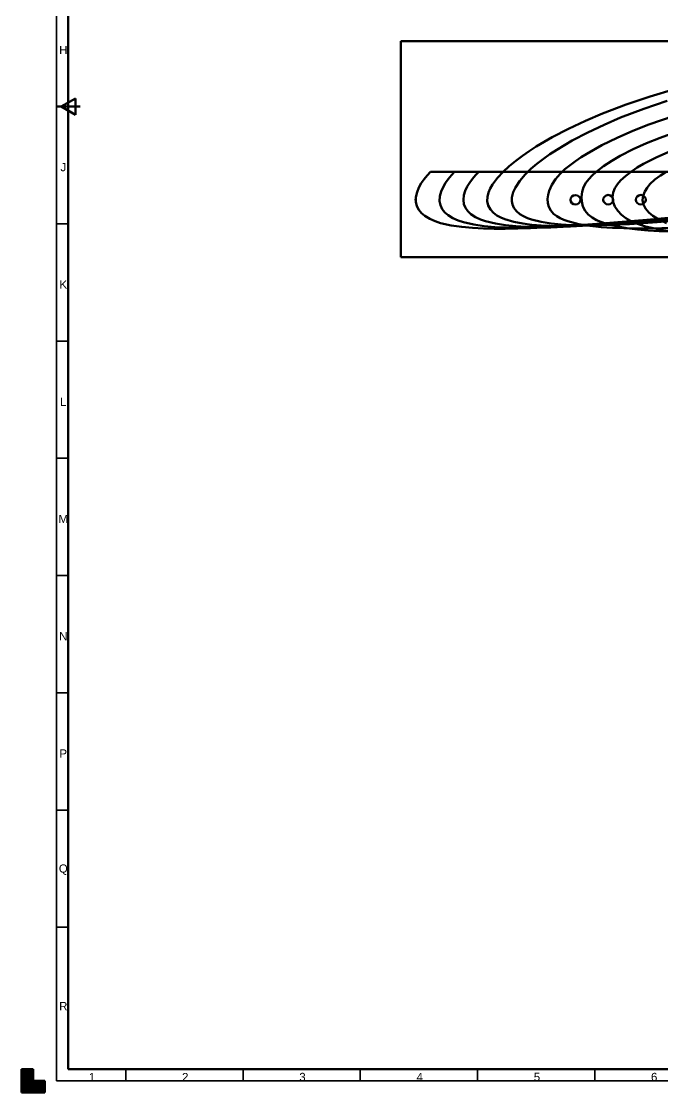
# Model space of a CAD drawing. Header units: millimetres. Extents: x 0 to 1189, y 0 to 841.
# Drawn here: x 0 to 273.4, y 0 to 456.8 of the extents above; entities that cross this region are included whole.
import ezdxf

# ---------------------------------------------------------------- set-up
doc = ezdxf.new("R2010")
doc.units = ezdxf.units.MM
for name, color, linetype, true_color in [('1', 7, 'Continuous', 0xffffff), ('256', 7, 'Continuous', 0xffffff), ('61', 7, 'Continuous', 0xffffff)]:
    doc.layers.add(name, color=color, linetype=linetype, true_color=true_color)
doc.styles.add('Arial', font='Arial')

# ---------------------------------------------------------------- blocks, each defined once
blk = doc.blocks.new('HATCH7')
at = {"color": 18, "lineweight": 13}
for p, q in [((0, 9.98988), (5, 9.98988)), ((0, 9.94755), (5, 9.94755)), ((0, 9.90522), (5, 9.90522)), ((0, 9.86289), (5, 9.86289)), ((0, 9.82056), (5, 9.82056)), ((0, 9.77823), (5, 9.77823)), ((0, 9.7359), (5, 9.7359)), ((0, 9.69357), (5, 9.69357)), ((0, 9.65124), (5, 9.65124)), ((0, 9.60891), (5, 9.60891)), ((0, 9.56658), (5, 9.56658)), ((0, 9.52425), (5, 9.52425)), ((0, 9.48192), (5, 9.48192)), ((0, 9.43959), (5, 9.43959)), ((0, 9.39726), (5, 9.39726)), ((0, 9.35493), (5, 9.35493)), ((0, 9.3126), (5, 9.3126)), ((0, 9.27027), (5, 9.27027)), ((0, 9.22794), (5, 9.22794)), ((0, 9.18561), (5, 9.18561)), ((0, 9.14328), (5, 9.14328)), ((0, 9.10095), (5, 9.10095)), ((0, 9.05862), (5, 9.05862)), ((0, 9.01629), (5, 9.01629)), ((0, 8.97396), (5, 8.97396)), ((0, 8.93163), (5, 8.93163)), ((0, 8.8893), (5, 8.8893)), ((0, 8.84697), (5, 8.84697)), ((0, 8.80464), (5, 8.80464)), ((0, 8.76231), (5, 8.76231)), ((0, 8.71998), (5, 8.71998)), ((0, 8.67765), (5, 8.67765)), ((0, 8.63532), (5, 8.63532)), ((0, 8.59299), (5, 8.59299)), ((0, 8.55066), (5, 8.55066)), ((0, 8.50833), (5, 8.50833)), ((0, 8.466), (5, 8.466)), ((0, 8.42367), (5, 8.42367)), ((0, 8.38134), (5, 8.38134)), ((0, 8.33901), (5, 8.33901)), ((0, 8.29668), (5, 8.29668)), ((0, 8.25435), (5, 8.25435)), ((0, 8.21202), (5, 8.21202)), ((0, 8.16969), (5, 8.16969)), ((0, 8.12736), (5, 8.12736)), ((0, 8.08503), (5, 8.08503)), ((0, 8.0427), (5, 8.0427)), ((0, 8.00037), (5, 8.00037)), ((0, 7.95804), (5, 7.95804)), ((0, 7.91571), (5, 7.91571)), ((0, 7.87338), (5, 7.87338)), ((0, 7.83105), (5, 7.83105)), ((0, 7.78872), (5, 7.78872)), ((0, 7.74639), (5, 7.74639)), ((0, 7.70406), (5, 7.70406)), ((0, 7.66173), (5, 7.66173)), ((0, 7.6194), (5, 7.6194)), ((0, 7.57707), (5, 7.57707)), ((0, 7.53474), (5, 7.53474)), ((0, 7.49241), (5, 7.49241)), ((0, 7.45008), (5, 7.45008)), ((0, 7.40775), (5, 7.40775)), ((0, 7.36542), (5, 7.36542)), ((0, 7.32309), (5, 7.32309)), ((0, 7.28076), (5, 7.28076)), ((0, 7.23843), (5, 7.23843)), ((0, 7.1961), (5, 7.1961)), ((0, 7.15377), (5, 7.15377)), ((0, 7.11144), (5, 7.11144)), ((0, 7.06911), (5, 7.06911)), ((0, 7.02678), (5, 7.02678)), ((0, 6.98445), (5, 6.98445)), ((0, 6.94212), (5, 6.94212)), ((0, 6.89979), (5, 6.89979)), ((0, 6.85746), (5, 6.85746)), ((0, 6.81513), (5, 6.81513)), ((0, 6.7728), (5, 6.7728)), ((0, 6.73047), (5, 6.73047)), ((0, 6.68814), (5, 6.68814)), ((0, 6.64581), (5, 6.64581)), ((0, 6.60348), (5, 6.60348)), ((0, 6.56115), (5, 6.56115)), ((0, 6.51882), (5, 6.51882)), ((0, 6.47649), (5, 6.47649)), ((0, 6.43416), (5, 6.43416)), ((0, 6.39183), (5, 6.39183)), ((0, 6.3495), (5, 6.3495)), ((0, 6.30717), (5, 6.30717)), ((0, 6.26484), (5, 6.26484)), ((0, 6.22251), (5, 6.22251)), ((0, 6.18018), (5, 6.18018)), ((0, 6.13785), (5, 6.13785)), ((0, 6.09552), (5, 6.09552)), ((0, 6.05319), (5, 6.05319)), ((0, 6.01086), (5, 6.01086)), ((0, 5.96853), (5, 5.96853)), ((0, 5.9262), (5, 5.9262)), ((0, 5.88387), (5, 5.88387)), ((0, 5.84154), (5, 5.84154)), ((0, 5.79921), (5, 5.79921)), ((0, 5.75688), (5, 5.75688)), ((0, 5.71455), (5, 5.71455)), ((0, 5.67222), (5, 5.67222)), ((0, 5.62989), (5, 5.62989)), ((0, 5.58756), (5, 5.58756)), ((0, 5.54523), (5, 5.54523)), ((0, 5.5029), (5, 5.5029)), ((0, 5.46057), (5, 5.46057)), ((0, 5.41824), (5, 5.41824)), ((0, 5.37591), (5, 5.37591)), ((0, 5.33358), (5, 5.33358)), ((0, 5.29125), (5, 5.29125)), ((0, 5.24892), (5, 5.24892)), ((0, 5.20659), (5, 5.20659)), ((0, 5.16426), (5, 5.16426)), ((0, 5.12193), (5, 5.12193)), ((0, 5.0796), (5, 5.0796)), ((0, 5.03727), (5, 5.03727)), ((0, 4.99494), (10, 4.99494)), ((0, 4.95261), (10, 4.95261)), ((0, 4.91028), (10, 4.91028)), ((0, 4.86795), (10, 4.86795)), ((0, 4.82562), (10, 4.82562)), ((0, 4.78329), (10, 4.78329)), ((0, 4.74096), (10, 4.74096)), ((0, 4.69863), (10, 4.69863)), ((0, 4.6563), (10, 4.6563)), ((0, 4.61397), (10, 4.61397)), ((0, 4.57164), (10, 4.57164)), ((0, 4.52931), (10, 4.52931)), ((0, 4.48698), (10, 4.48698)), ((0, 4.44465), (10, 4.44465)), ((0, 4.40232), (10, 4.40232)), ((0, 4.35999), (10, 4.35999)), ((0, 4.31766), (10, 4.31766)), ((0, 4.27533), (10, 4.27533)), ((0, 4.233), (10, 4.233)), ((0, 4.19067), (10, 4.19067)), ((0, 4.14834), (10, 4.14834)), ((0, 4.10601), (10, 4.10601)), ((0, 4.06368), (10, 4.06368)), ((0, 4.02135), (10, 4.02135)), ((0, 3.97902), (10, 3.97902)), ((0, 3.93669), (10, 3.93669)), ((0, 3.89436), (10, 3.89436)), ((0, 3.85203), (10, 3.85203)), ((0, 3.8097), (10, 3.8097)), ((0, 3.76737), (10, 3.76737)), ((0, 3.72504), (10, 3.72504)), ((0, 3.68271), (10, 3.68271)), ((0, 3.64038), (10, 3.64038)), ((0, 3.59805), (10, 3.59805)), ((0, 3.55572), (10, 3.55572)), ((0, 3.51339), (10, 3.51339)), ((0, 3.47106), (10, 3.47106)), ((0, 3.42873), (10, 3.42873)), ((0, 3.3864), (10, 3.3864)), ((0, 3.34407), (10, 3.34407)), ((0, 3.30174), (10, 3.30174)), ((0, 3.25941), (10, 3.25941)), ((0, 3.21708), (10, 3.21708)), ((0, 3.17475), (10, 3.17475)), ((0, 3.13242), (10, 3.13242)), ((0, 3.09009), (10, 3.09009)), ((0, 3.04776), (10, 3.04776)), ((0, 3.00543), (10, 3.00543)), ((0, 2.9631), (10, 2.9631)), ((0, 2.92077), (10, 2.92077)), ((0, 2.87844), (10, 2.87844)), ((0, 2.83611), (10, 2.83611)), ((0, 2.79378), (10, 2.79378)), ((0, 2.75145), (10, 2.75145)), ((0, 2.70912), (10, 2.70912)), ((0, 2.66679), (10, 2.66679)), ((0, 2.62446), (10, 2.62446)), ((0, 2.58213), (10, 2.58213)), ((0, 2.5398), (10, 2.5398)), ((0, 2.49747), (10, 2.49747)), ((0, 2.45514), (10, 2.45514)), ((0, 2.41281), (10, 2.41281)), ((0, 2.37048), (10, 2.37048)), ((0, 2.32815), (10, 2.32815)), ((0, 2.28582), (10, 2.28582)), ((0, 2.24349), (10, 2.24349)), ((0, 2.20116), (10, 2.20116)), ((0, 2.15883), (10, 2.15883)), ((0, 2.1165), (10, 2.1165)), ((0, 2.07417), (10, 2.07417)), ((0, 2.03184), (10, 2.03184)), ((0, 1.98951), (10, 1.98951)), ((0, 1.94718), (10, 1.94718)), ((0, 1.90485), (10, 1.90485)), ((0, 1.86252), (10, 1.86252)), ((0, 1.82019), (10, 1.82019)), ((0, 1.77786), (10, 1.77786)), ((0, 1.73553), (10, 1.73553)), ((0, 1.6932), (10, 1.6932)), ((0, 1.65087), (10, 1.65087)), ((0, 1.60854), (10, 1.60854)), ((0, 1.56621), (10, 1.56621)), ((0, 1.52388), (10, 1.52388)), ((0, 1.48155), (10, 1.48155)), ((0, 1.43922), (10, 1.43922)), ((0, 1.39689), (10, 1.39689)), ((0, 1.35456), (10, 1.35456)), ((0, 1.31223), (10, 1.31223)), ((0, 1.2699), (10, 1.2699)), ((0, 1.22757), (10, 1.22757)), ((0, 1.18524), (10, 1.18524)), ((0, 1.14291), (10, 1.14291)), ((0, 1.10058), (10, 1.10058)), ((0, 1.05825), (10, 1.05825)), ((0, 1.01592), (10, 1.01592)), ((0, 0.97359), (10, 0.97359)), ((0, 0.93126), (10, 0.93126)), ((0, 0.88893), (10, 0.88893)), ((0, 0.8466), (10, 0.8466)), ((0, 0.80427), (10, 0.80427)), ((0, 0.76194), (10, 0.76194)), ((0, 0.71961), (10, 0.71961)), ((0, 0.67728), (10, 0.67728)), ((0, 0.63495), (10, 0.63495)), ((0, 0.59262), (10, 0.59262)), ((0, 0.55029), (10, 0.55029)), ((0, 0.50796), (10, 0.50796)), ((0, 0.46563), (10, 0.46563)), ((0, 0.4233), (10, 0.4233)), ((0, 0.38097), (10, 0.38097)), ((0, 0.33864), (10, 0.33864)), ((0, 0.29631), (10, 0.29631)), ((0, 0.25398), (10, 0.25398)), ((0, 0.21165), (10, 0.21165)), ((0, 0.16932), (10, 0.16932)), ((0, 0.12699), (10, 0.12699)), ((0, 0.08466), (10, 0.08466)), ((0, 0.04233), (10, 0.04233))]:
    blk.add_line(p, q, dxfattribs=at)

msp = doc.modelspace()

# ---------------------------------------------------------------- linework, layer by layer
at = {"layer": '1', "color": 8, "linetype": 'Continuous', "lineweight": 70}
for p, q in [((161.806633, 356.259896), (161.806633, 448.421383)), ((1031.842943, 448.421383), (161.806633, 448.421383)), ((161.806633, 356.259896), (1031.842943, 356.259896))]:
    msp.add_line(p, q, dxfattribs=at)
at = {"layer": '1', "color": 163, "linetype": 'Continuous', "lineweight": 70}
for p, q in [((174.426442, 392.733047), (703.562794, 392.733047)), ((703.562794, 392.733047), (174.426442, 392.733047)), ((174.426442, 392.733047), (703.562794, 392.733047)), ((703.562794, 392.733047), (174.426442, 392.733047)), ((420.836049, 392.733047), (184.74734, 392.733047)), ((430.799643, 392.733047), (195.077184, 392.733047))]:
    msp.add_line(p, q, dxfattribs=at)
for points in [[(278.584381, 427.950123), (268.210708, 424.844875), (257.942158, 421.37106), (247.789364, 417.491289), (240.528265, 414.402129), (233.36806, 411.054006), (226.371526, 407.424407), (219.569065, 403.463863), (216.591271, 401.555571), (213.670741, 399.549165), (210.818769, 397.426568), (208.055129, 395.164812), (205.432457, 392.748577), (203.002025, 390.131826), (200.882042, 387.268119), (199.950793, 385.61951), (199.216779, 383.868072), (198.76651, 382.023978), (198.695625, 380.132528), (199.094762, 378.280643), (199.985015, 376.608694), (201.268108, 375.205621), (202.791142, 374.0787), (204.458157, 373.177282), (206.20791, 372.449335), (209.972163, 371.345163), (213.829332, 370.60764), (217.737737, 370.112876), (221.647978, 369.799847), (225.556465, 369.616053), (229.463473, 369.531861), (233.369386, 369.527539), (237.274378, 369.586959), (249.542904, 370.077177), (261.807085, 370.875603), (283.692282, 372.684774)], [(275.366213, 422.967617), (265.397683, 419.578914), (255.547254, 415.791733), (248.521929, 412.780787), (241.620321, 409.524754), (234.864722, 405.981102), (228.284504, 402.091624), (225.407653, 400.210415), (222.602634, 398.23502), (219.881306, 396.149017), (217.266823, 393.922312), (214.799467, 391.516769), (212.556531, 388.903285), (210.676726, 386.034417), (209.745936, 383.952663), (209.220655, 381.7274), (209.185237, 380.202838), (209.462067, 378.710127), (210.069523, 377.314343), (211.183794, 375.861925), (212.575896, 374.683546), (214.14188, 373.736375), (215.793531, 372.979557), (217.509496, 372.361653), (221.717159, 371.305627), (225.964789, 370.637386), (230.23856, 370.222948), (234.528796, 369.984651), (238.832897, 369.875035), (243.145146, 369.866341), (247.45582, 369.935888), (259.288199, 370.419495), (271.099714, 371.185971), (292.165228, 372.908532)], [(278.43162, 416.584314), (267.576345, 412.812184), (260.772925, 410.134736), (254.066234, 407.209025), (247.498829, 403.994107), (241.114248, 400.421477), (238.681815, 398.899586), (236.306228, 397.296773), (234.000438, 395.59528), (231.783122, 393.768692), (229.694401, 391.779018), (227.818677, 389.595065), (226.250639, 387.179868), (225.095292, 384.555514), (224.637563, 382.863841), (224.413078, 381.132007), (224.489533, 379.381533), (224.925874, 377.685937), (225.743247, 376.149839), (226.904194, 374.835784), (228.282801, 373.765346), (229.801698, 372.892549), (231.390698, 372.183058), (233.028573, 371.592258), (237.733536, 370.393196), (242.492259, 369.622291), (247.280767, 369.123866), (252.08924, 368.809283), (256.913236, 368.631913), (261.744073, 368.56021), (273.117296, 368.688082), (284.475446, 369.10068)], [(278.296104, 409.28967), (272.428722, 407.166406), (266.63651, 404.850876), (260.934216, 402.305161), (255.353811, 399.475089), (251.746255, 397.397359), (248.261833, 395.117956), (244.956025, 392.56005), (243.417976, 391.147952), (241.99319, 389.61475), (240.748026, 387.95225), (239.749107, 386.135594), (239.075411, 384.14967), (238.8059, 382.079031), (238.947612, 379.988756), (239.484905, 377.961874), (240.417134, 376.098375), (241.748475, 374.474605), (243.38874, 373.17199), (245.212835, 372.140321), (247.122787, 371.320877), (249.090384, 370.647438), (253.600799, 369.507427), (258.154545, 368.704136), (262.730906, 368.124567), (267.322927, 367.701644), (271.927072, 367.399663), (276.54062, 367.19268)], [(276.173473, 401.188043), (270.641308, 398.787128), (265.248064, 396.056423), (262.634921, 394.529475), (260.11474, 392.872332), (257.716623, 391.044456), (255.495498, 388.973513), (254.189748, 387.430425), (253.103718, 385.720509), (252.351904, 383.835978), (252.063074, 381.826354), (252.313674, 379.816633), (253.055259, 377.923909), (254.326477, 375.987704), (255.915698, 374.301512), (257.737999, 372.886266), (259.739831, 371.743126), (261.859245, 370.81418), (264.02448, 370.05213), (266.220148, 369.406782), (272.898514, 367.940224), (279.682635, 366.923172)], [(174.426442, 392.733047), (173.026264, 391.166639), (171.718401, 389.521978), (170.533981, 387.786492), (169.516424, 385.945319), (168.728947, 383.994547), (168.26824, 381.949572), (168.238478, 379.850531), (168.647078, 378.056896), (169.463229, 376.437031), (170.615401, 375.045218), (172.020062, 373.868129), (174.152404, 372.599843), (176.43487, 371.61825), (178.767445, 370.860129), (183.256139, 369.838352), (187.818384, 369.167106), (192.41195, 368.743611), (197.018496, 368.495857), (201.629572, 368.379702), (206.24206, 368.366678), (217.110853, 368.632001), (227.969316, 369.187085), (247.333588, 370.59458), (266.676238, 372.272834), (291.283131, 374.538046)], [(174.426442, 392.733047), (173.026264, 391.166639), (171.718401, 389.521978), (170.533981, 387.786492), (169.516424, 385.945319), (168.728947, 383.994547), (168.26824, 381.949572), (168.238478, 379.850531), (168.647078, 378.056896), (169.463229, 376.437031), (170.615401, 375.045218), (172.020062, 373.868129), (174.152404, 372.599843), (176.43487, 371.618249), (178.767445, 370.860129), (183.256139, 369.838352), (187.818384, 369.167106), (192.41195, 368.743611), (197.018496, 368.495857), (201.629572, 368.379702), (206.24206, 368.366678), (217.110853, 368.632001), (227.969316, 369.187085), (247.333588, 370.59458), (266.676238, 372.272834), (291.283131, 374.538046)], [(174.426442, 392.733047), (173.026264, 391.166639), (171.718401, 389.521978), (170.533981, 387.786492), (169.516424, 385.945319), (168.728947, 383.994547), (168.26824, 381.949572), (168.238478, 379.850531), (168.647078, 378.056896), (169.463229, 376.437031), (170.615401, 375.045218), (172.020062, 373.868129), (174.152404, 372.599843), (176.43487, 371.618249), (178.767445, 370.860129), (183.256139, 369.838352), (187.818384, 369.167106), (192.41195, 368.743611), (197.018496, 368.495857), (201.629572, 368.379702), (206.24206, 368.366678), (217.110853, 368.632001), (227.969316, 369.187085), (247.333588, 370.59458), (266.676238, 372.272834), (291.283131, 374.538046)], [(174.426442, 392.733047), (173.026264, 391.166639), (171.718401, 389.521978), (170.533981, 387.786492), (169.516424, 385.945319), (168.728947, 383.994547), (168.26824, 381.949572), (168.238478, 379.850531), (168.647078, 378.056896), (169.463229, 376.437031), (170.615401, 375.045218), (172.020062, 373.868129), (174.152404, 372.599843), (176.43487, 371.61825), (178.767445, 370.860129), (183.256139, 369.838352), (187.818384, 369.167106), (192.41195, 368.743611), (197.018496, 368.495857), (201.629572, 368.379702), (206.24206, 368.366678), (217.110853, 368.632001), (227.969316, 369.187085), (247.333588, 370.59458), (266.676238, 372.272834), (291.283131, 374.538046)], [(184.74734, 392.733047), (183.354088, 391.213438), (182.042416, 389.61173), (180.847895, 387.925293), (179.809392, 386.133877), (178.990904, 384.246404), (178.474768, 382.25216), (178.370297, 380.184469), (178.705441, 378.400209), (179.463195, 376.7589), (180.589526, 375.334573), (181.968347, 374.149563), (184.029319, 372.903039), (186.243036, 371.938649), (188.516249, 371.191963), (192.899204, 370.187418), (197.367316, 369.528373), (201.84766, 369.116042), (206.326457, 368.876529), (210.80375, 368.764872), (215.280188, 368.753647), (225.828753, 369.013552), (236.374431, 369.554578), (255.19964, 370.925665), (274.006988, 372.559316)], [(195.077184, 392.733047), (193.703367, 391.273957), (192.404871, 389.738066), (191.212534, 388.123886), (190.161858, 386.413099), (189.303059, 384.596353), (188.719638, 382.680906), (188.511474, 380.681359), (188.725907, 378.932533), (189.349535, 377.298961), (190.359119, 375.852787), (191.644063, 374.641387), (193.602263, 373.367166), (195.732196, 372.383497), (197.92887, 371.623024), (202.172128, 370.605576), (206.504598, 369.938869), (210.85168, 369.519598), (215.197561, 369.274159), (219.542423, 369.156192), (223.88649, 369.137664), (234.124101, 369.37833), (244.359625, 369.896571), (262.631153, 371.221426), (280.884264, 372.804842)], [(274.923419, 392.624544), (272.489252, 391.0783), (270.179948, 389.356449), (268.059426, 387.39104), (266.811793, 385.902417), (265.802571, 384.264581), (265.140704, 382.482993), (264.940067, 380.579959), (265.284741, 378.690442), (266.139562, 376.97689), (267.558975, 375.29578), (269.257598, 373.903064), (271.118137, 372.733507), (273.073739, 371.731789), (275.089721, 370.859323)]]:
    msp.add_lwpolyline(points, dxfattribs=at)
for centre in [(236.271562, 380.754307, 114.3), (250.265763, 380.806678), (264.133029, 380.806678)]:
    msp.add_ellipse(centre, major_axis=(2.128356, 0), ratio=0.939693, dxfattribs=at)
at = {"layer": '256', "color": 18, "linetype": 'Continuous', "lineweight": 35}
for p, q in [((15, 5), (15, 836)), ((15, 420.5), (20, 420.5)), ((15, 370.5), (20, 370.5)), ((15, 320.5), (20, 320.5)), ((15, 270.5), (20, 270.5)), ((15, 220.5), (20, 220.5)), ((15, 170.5), (20, 170.5)), ((15, 120.5), (20, 120.5)), ((15, 70.5), (20, 70.5)), ((44.5, 10), (44.5, 5)), ((94.5, 10), (94.5, 5)), ((144.5, 10), (144.5, 5)), ((194.5, 10), (194.5, 5)), ((244.5, 10), (244.5, 5)), ((1184, 5), (15, 5))]:
    msp.add_line(p, q, dxfattribs=at)
at = {"layer": '256', "color": 18, "linetype": 'Continuous', "lineweight": 70}
for p, q in [((20, 10), (20, 831)), ((17, 420.5), (23, 423.964102)), ((23, 417.035898), (17, 420.5)), ((17, 420.5), (25, 420.5)), ((23, 423.964102), (23, 417.035898)), ((0, 10), (5, 10)), ((0, 0), (0, 10)), ((5, 10), (5, 5)), ((1179, 10), (20, 10)), ((5, 5), (10, 5)), ((10, 5), (10, 0)), ((10, 0), (0, 0))]:
    msp.add_line(p, q, dxfattribs=at)
at = {"layer": '256', "color": 18, "linetype": 'Continuous', "lineweight": 200}
for q in [(15, 420.5), (25, 420.5)]:
    msp.add_line((20, 420.5), q, dxfattribs=at)
at = {"layer": '61', "color": 23, "linetype": 'Continuous', "lineweight": 70}
msp.add_point((168.191463, 380.754307), dxfattribs=at)

# ---------------------------------------------------------------- block references
at = {"layer": '256', "color": 18, "linetype": 'Continuous', "lineweight": 35}
msp.add_blockref('HATCH7', (0, 0), dxfattribs=at)

# ---------------------------------------------------------------- texts
at = {"layer": '256', "color": 18, "linetype": 'Continuous', "lineweight": 13, "char_height": 3.5, "attachment_point": 7, "line_spacing_factor": 1.047437, "style": 'Arial'}
for s, insert in [('\\fArial|b0|i0;\\W1.0000;H', (16.094982, 442.871365)), ('\\fArial|b0|i0;\\W1.0000;J', (16.638126, 392.871365)), ('\\fArial|b0|i0;\\W1.0000;K', (16.229872, 342.871365)), ('\\fArial|b0|i0;\\W1.0000;L', (16.500848, 292.871365)), ('\\fArial|b0|i0;\\W1.0000;M', (15.824006, 242.871365)), ('\\fArial|b0|i0;\\W1.0000;N', (16.094982, 192.871365)), ('\\fArial|b0|i0;\\W1.0000;P', (16.229872, 142.871365)), ('\\fArial|b0|i0;\\W1.0000;Q', (15.958897, 92.840328)), ('\\fArial|b0|i0;\\W1.0000;R', (16.094982, 35.121365)), ('\\fArial|b0|i0;\\W1.0000;1', (28.750848, 4.864203)), ('\\fArial|b0|i0;\\W1.0000;2', (68.500848, 4.864203)), ('\\fArial|b0|i0;\\W1.0000;3', (118.500848, 4.864203)), ('\\fArial|b0|i0;\\W1.0000;4', (168.500848, 4.871365)), ('\\fArial|b0|i0;\\W1.0000;5', (218.500848, 4.871365)), ('\\fArial|b0|i0;\\W1.0000;6', (268.500848, 4.864203))]:
    msp.add_mtext(s, dxfattribs=dict(at, insert=insert))

doc.saveas('drawing.dxf')
